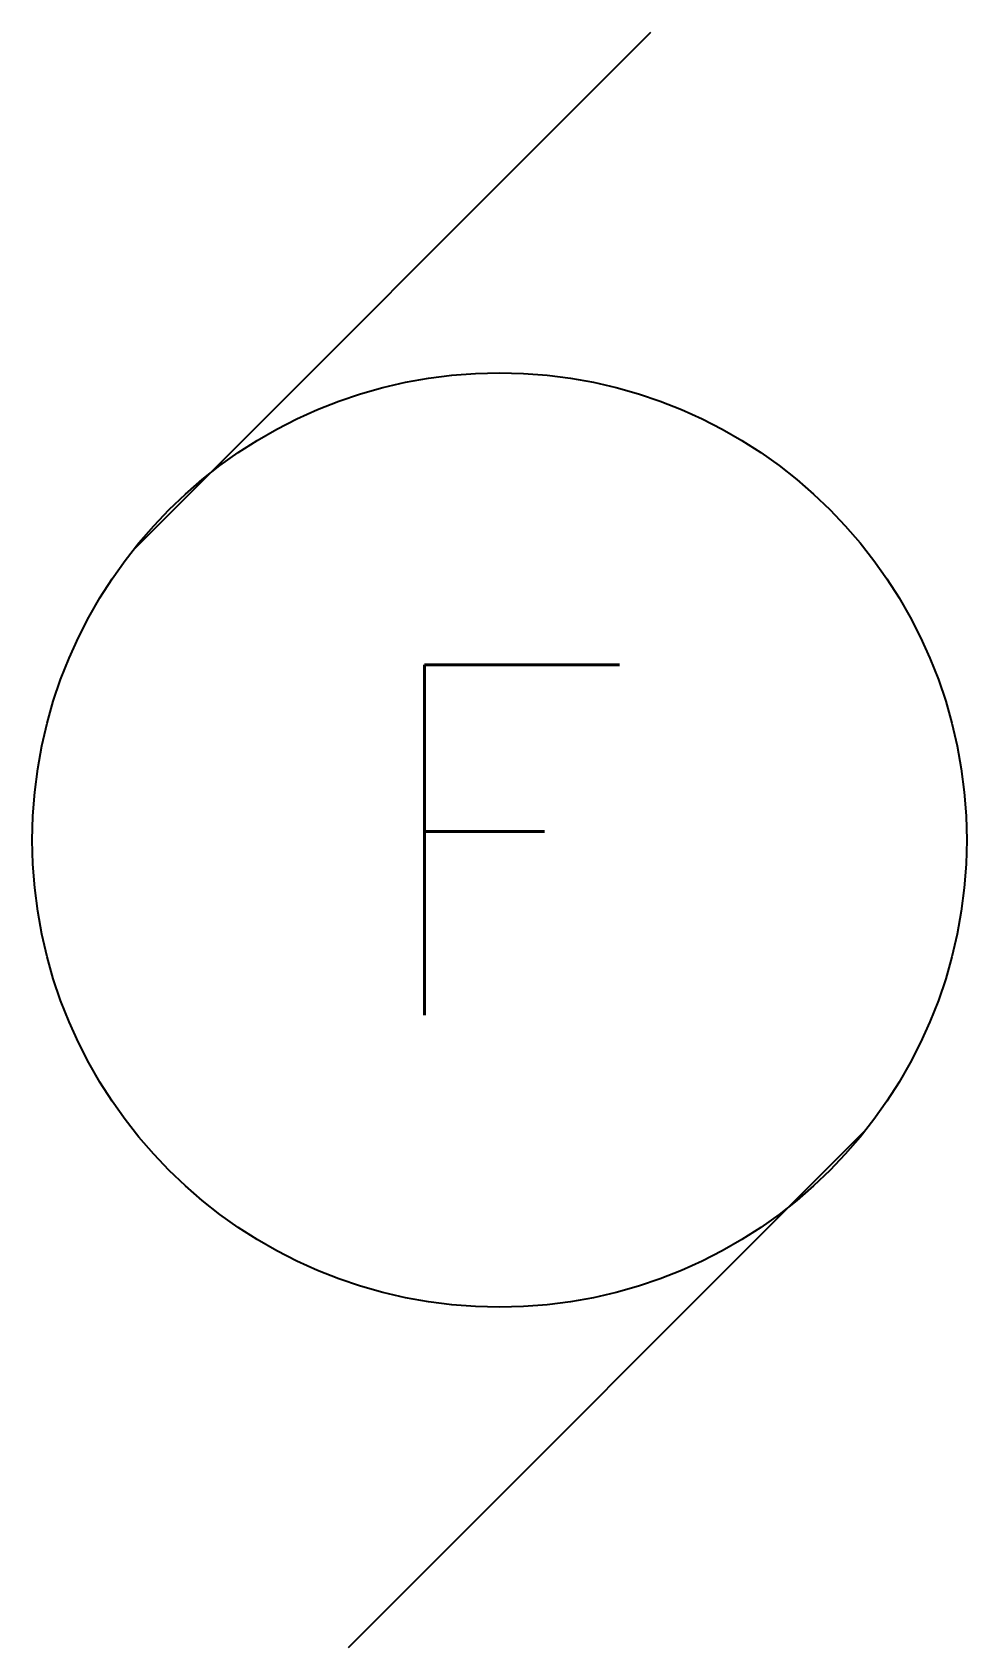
# Model space of a CAD drawing. Extents: x -0.125 to 0.125, y -0.216 to 0.216.
import ezdxf
from ezdxf.enums import TextEntityAlignment as Align

# ---------------------------------------------------------------- set-up
doc = ezdxf.new("R2010")
doc.units = 0
doc.header["$MEASUREMENT"] = 0
doc.layers.get('0').update_dxf_attribs({"linetype": 'CONTINUOUS'})
doc.styles.add('ANNOTATE', font='SIMPLEX')

# ---------------------------------------------------------------- blocks, each defined once
blk = doc.blocks.new('EP004')
for p, q in [((-0.09822, 0.07732), (0.04053, 0.21607)), ((0.09822, -0.07732), (-0.04053, -0.21607))]:
    blk.add_line(p, q)
blk.add_circle((0, 0), 0.125)

msp = doc.modelspace()

# ---------------------------------------------------------------- block references
msp.add_blockref('EP004', (0, 0))

# ---------------------------------------------------------------- texts
at = {"style": 'ANNOTATE'}
msp.add_text('F', height=0.09375, dxfattribs=at).set_placement((0, 0), align=Align.MIDDLE)

doc.saveas('drawing.dxf')
